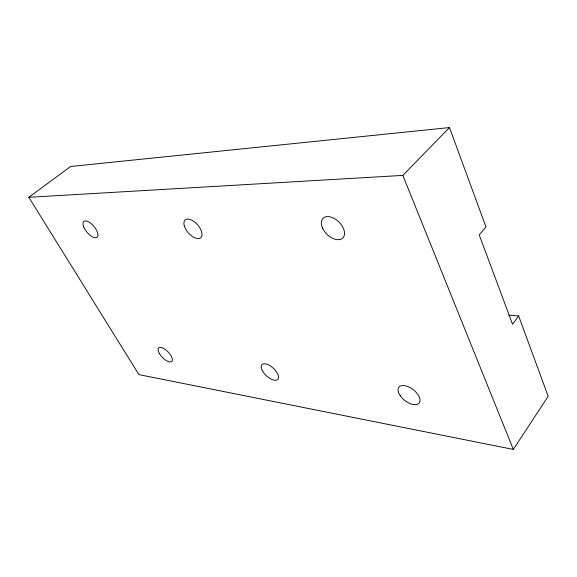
<?xml version="1.0" encoding="UTF-8"?>
<svg xmlns="http://www.w3.org/2000/svg" width="577" height="577" viewBox="0 0 577 577"><rect width="100%" height="100%" fill="white"/><g stroke="black" fill="none" stroke-linecap="round" stroke-linejoin="round"><path stroke-width="0.87" d="M518.651 315.944L512.542 324.267L479.227 234.897L485.949 226.862L449.49 127.567L70.61 166.493L28.85 197.305L138.891 374.603L513.328 449.433L548.15 396.298L518.651 315.944L508.77 315.186M28.85 197.305L402.847 175.394L449.49 127.567M402.847 175.394L513.328 449.433M83.78 227.086A10.336 4.544 50.1 0 0 96.741 237.5A10.336 4.544 50.1 0 0 90.906 223.386A10.336 4.544 50.1 0 0 83.78 227.086M184.424 226.234A11.828 6.116 48.7 0 0 199.866 238.265A11.828 6.116 48.7 0 0 194.572 221.972A11.828 6.116 48.7 0 0 184.424 226.234M322.521 228.03A13.942 8.59 44.7 0 0 342.594 238.186A13.942 8.59 44.7 0 0 333.708 218.185A13.942 8.59 44.7 0 0 322.521 228.03M159.49 353.687A9.463 3.96 45.8 0 0 171.845 361.49A9.463 3.96 45.8 0 0 164.431 348.919A9.463 3.96 45.8 0 0 159.49 353.687M400.279 395.786A12.874 6.859 37.8 0 0 419.19 402.998A12.874 6.859 37.8 0 0 407.636 386.46A12.874 6.859 37.8 0 0 400.279 395.786M262.347 370.701A10.84 5.15 43 0 0 277.357 379.781A10.84 5.15 43 0 0 269.856 365.587A10.84 5.15 43 0 0 262.347 370.701"/></g></svg>
